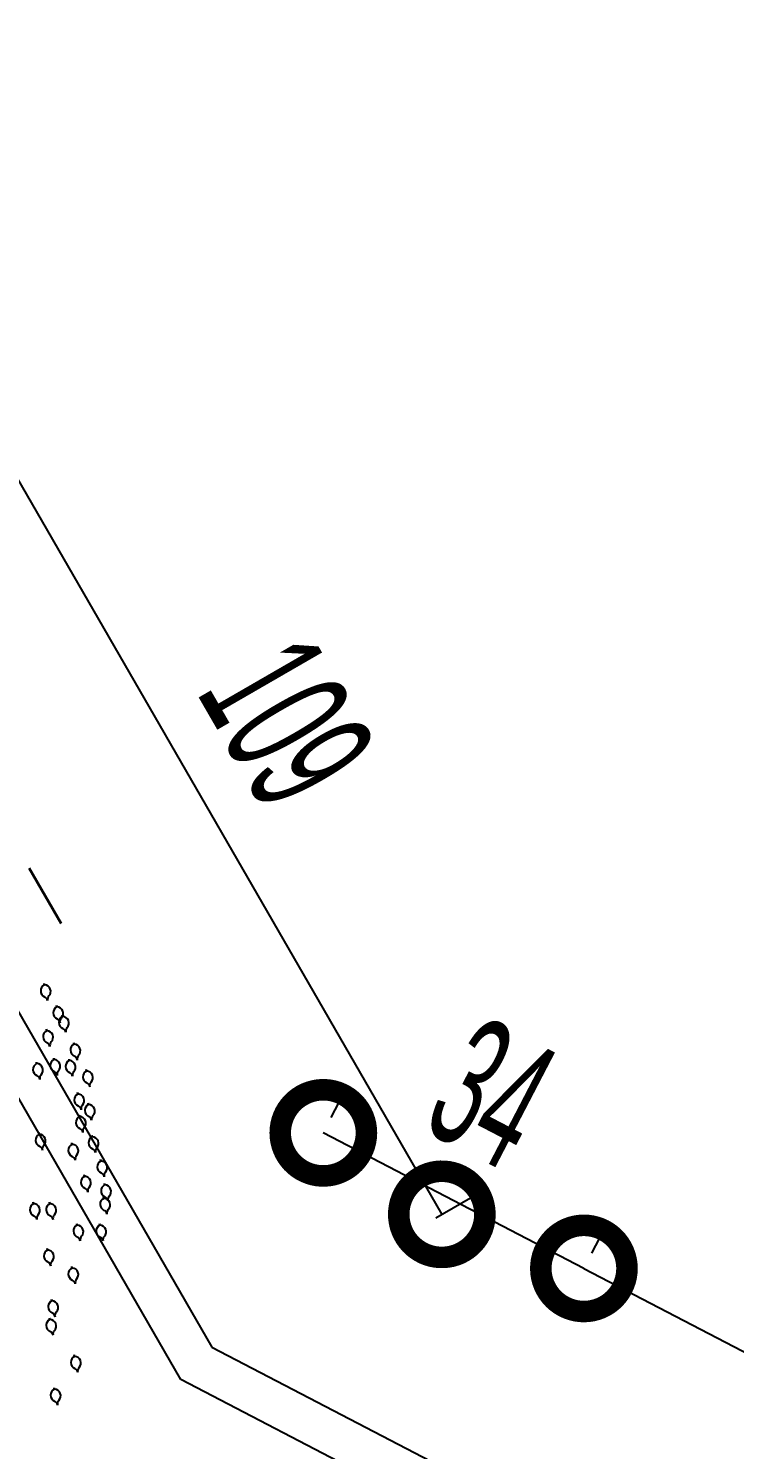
# Model space of a CAD drawing. Extents: x 3907.4 to 3911.57, y -3054.42 to -3053.7.
# Drawn here: x 3907.64998 to 3907.66636, y -3053.80023 to -3053.76726 of the extents above; entities that cross this region are included whole.
import ezdxf

# ---------------------------------------------------------------- set-up
doc = ezdxf.new("R2010")
doc.units = 0
doc.header["$LTSCALE"] = 2
doc.header["$MEASUREMENT"] = 0
doc.layers.get('0').update_dxf_attribs({"linetype": 'CONTINUOUS'})
for name, color, linetype in [('ARAZİ', 7, 'CONTINUOUS'), ('AĞAÇ', 9, 'CONTINUOUS'), ('OLÇÜ', 6, 'CONTINUOUS'), ('TEXT', 11, 'CONTINUOUS')]:
    doc.layers.add(name, color=color, linetype=linetype)
doc.styles.add('KAPı-PEN', font='simplex.shx', dxfattribs={"width": 0.7, "height": 10})
doc.styles.add('ÖLÇÜ', font='stylu.ttf', dxfattribs={"width": 0.5})

msp = doc.modelspace()

# ---------------------------------------------------------------- linework, layer by layer
at = {"color": 0, "linetype": 'ByBlock', "const_width": 0.002}
for points in [[(3907.657041550124, -3053.792997732076, 1), (3907.656597967064, -3053.792767006982, 1)], [(3907.659444436285, -3053.794555987492, 1), (3907.659694440071, -3053.794988998008, 1)], [(3907.662644224439, -3053.795911904596, 1), (3907.663087807499, -3053.796142629691, 1)], [(3907.663087807499, -3053.796142629691, 1), (3907.662644224439, -3053.795911904596, 1)]]:
    msp.add_lwpolyline(points, format="xyb", close=True, dxfattribs=at)
at = {"layer": 'ARAZİ', "color": 7}
for p, q in [((3907.636572074852, -3053.767261076288), (3907.654234502852, -3053.797852681288)), ((3907.654234502852, -3053.797852681288), (3907.806088762352, -3053.876846606288))]:
    msp.add_line(p, q, dxfattribs=at)
at = {"layer": 'ARAZİ'}
for p, q in [((3907.653514297642, -3053.798605244172), (3907.63617845828, -3053.768579295865)), ((3907.805318985035, -3053.877573381978), (3907.653514297642, -3053.798605244172))]:
    msp.add_line(p, q, dxfattribs=at)
at = {"layer": 'AĞAÇ'}
for p, q in [((3907.650345024244, -3053.78944930874), (3907.65034070385, -3053.789415266893)), ((3907.650353287166, -3053.789447676946), (3907.650349576915, -3053.789418442623)), ((3907.650633967235, -3053.78996014385), (3907.650629646841, -3053.789926102003)), ((3907.650642230156, -3053.789958512056), (3907.650638519905, -3053.789929277733)), ((3907.650767325636, -3053.790182246039), (3907.650763005242, -3053.790148204193)), ((3907.650775588557, -3053.790180614245), (3907.650771878306, -3053.790151379922)), ((3907.650400358419, -3053.790514671393), (3907.650396038025, -3053.790480629546)), ((3907.65040862134, -3053.790513039599), (3907.650404911089, -3053.790483805276)), ((3907.651034042437, -3053.790826342613), (3907.651029722043, -3053.790792300766)), ((3907.651042305358, -3053.790824710818), (3907.651038595107, -3053.790795476496)), ((3907.650165949852, -3053.79127594548), (3907.650161629458, -3053.791241903632)), ((3907.650174212773, -3053.791274313685), (3907.650170502523, -3053.791245079362)), ((3907.650567288034, -3053.791181706265), (3907.650562967641, -3053.791147664418)), ((3907.650575550956, -3053.791180074471), (3907.650571840705, -3053.791150840148)), ((3907.650922910541, -3053.791203916447), (3907.650918590148, -3053.791169874599)), ((3907.650931173463, -3053.791202284652), (3907.650927463212, -3053.791173050329)), ((3907.651322985428, -3053.791448228817), (3907.651318665034, -3053.79141418697)), ((3907.651331248349, -3053.791446597023), (3907.651327538098, -3053.7914173627)), ((3907.651122947826, -3053.791981274296), (3907.651118627433, -3053.791947232449)), ((3907.651131210748, -3053.791979642501), (3907.651127500497, -3053.791950408179)), ((3907.651367438438, -3053.792225586667), (3907.651363118045, -3053.79219154482)), ((3907.65137570136, -3053.792223954872), (3907.651371991109, -3053.79219472055)), ((3907.651162186815, -3053.792505695754), (3907.651157866421, -3053.792471653907)), ((3907.651170449736, -3053.79250406396), (3907.651166739486, -3053.792474829637)), ((3907.650224551915, -3053.792915612512), (3907.650220231521, -3053.792881570665)), ((3907.650232814836, -3053.792913980718), (3907.650229104585, -3053.792884746395)), ((3907.651455197445, -3053.79297417213), (3907.651450877051, -3053.792940130282)), ((3907.651463460366, -3053.792972540335), (3907.651459750115, -3053.792943306012)), ((3907.65098638031, -3053.793149850794), (3907.650982059917, -3053.793115808946)), ((3907.650994643232, -3053.793148218999), (3907.650990932981, -3053.793118984676)), ((3907.651656381429, -3053.793535989995), (3907.651652061035, -3053.793501948147)), ((3907.651664644351, -3053.7935343582), (3907.6516609341, -3053.793505123877)), ((3907.651278532733, -3053.79389135346), (3907.651274212339, -3053.793857311613)), ((3907.651286795654, -3053.793889721666), (3907.651283085404, -3053.793860487343)), ((3907.651745287135, -3053.794091245468), (3907.651740966741, -3053.794057203621)), ((3907.651753550056, -3053.794089613673), (3907.651749839806, -3053.794060379351)), ((3907.650094910097, -3053.794526387051), (3907.650090589703, -3053.794492345204)), ((3907.650103173018, -3053.794524755257), (3907.650099462768, -3053.794495520934)), ((3907.650471174774, -3053.794526387051), (3907.650466854381, -3053.794492345204)), ((3907.650479437696, -3053.794524755257), (3907.650475727445, -3053.794495520934)), ((3907.65172306063, -3053.794402188757), (3907.651718740236, -3053.79436814691)), ((3907.651731323551, -3053.794400556963), (3907.6517276133, -3053.79437132264)), ((3907.651103584436, -3053.795023756107), (3907.651099264042, -3053.79498971426)), ((3907.651111847357, -3053.795022124313), (3907.651108137107, -3053.79499288999)), ((3907.651631003949, -3053.795023756107), (3907.651626683555, -3053.79498971426)), ((3907.65163926687, -3053.795022124313), (3907.65163555662, -3053.79499288999)), ((3907.650417422723, -3053.795600646441), (3907.650413102329, -3053.795566604594)), ((3907.650425685644, -3053.795599014647), (3907.650421975393, -3053.795569780324)), ((3907.65098638031, -3053.796019268288), (3907.650982059917, -3053.79598522644)), ((3907.650994643232, -3053.796017636493), (3907.650990932981, -3053.79598840217)), ((3907.65051756286, -3053.796780542187), (3907.650513242466, -3053.79674650034)), ((3907.650525825782, -3053.796778910393), (3907.650522115531, -3053.79674967607)), ((3907.650471174774, -3053.797212035527), (3907.650466854381, -3053.79717799368)), ((3907.650479437696, -3053.797210403733), (3907.650475727445, -3053.79718116941)), ((3907.651044982373, -3053.798068852079), (3907.65104066198, -3053.798034810231)), ((3907.651053245295, -3053.798067220284), (3907.651049535044, -3053.798037985961)), ((3907.650576164923, -3053.798830126165), (3907.650571844529, -3053.798796084318)), ((3907.650584427844, -3053.79882849437), (3907.650580717594, -3053.798799260048))]:
    msp.add_line(p, q, dxfattribs=at)
at = {"layer": 'AĞAÇ', "color": 6}
for p, q in [((3907.657003203989, -3053.792529684574), (3907.657281208783, -3053.79199520341)), ((3907.662866015969, -3053.796027267143), (3907.656819758594, -3053.792882369529)), ((3907.66304932252, -3053.795674849124), (3907.663327466159, -3053.795140101025))]:
    msp.add_line(p, q, dxfattribs=at)
at = {"layer": 'AĞAÇ'}
for centre, radius, start, end in [((3907.650415116828, -3053.789586481232), 0.000154043055683673, 117.0661848723325, 245.5617558112027), ((3907.650300170645, -3053.789839429758), 0.0001237978734287271, 11.1712527772592, 65.56175581120272), ((3907.65034060166, -3053.789601196785), 0.000154043055683673, 316.7807498823022, 85.276320846058), ((3907.650543075067, -3053.789791460026), 0.0001237978734287271, 136.7807498823022, 191.1712527772592), ((3907.650704059819, -3053.790097316342), 0.000154043055683673, 117.0661848723325, 245.5617558112027), ((3907.65062954465, -3053.790112031895), 0.000154043055683673, 316.7807498823022, 85.276320846058), ((3907.650589113635, -3053.790350264868), 0.0001237978734287271, 11.1712527772592, 65.56175581120272), ((3907.65083741822, -3053.790319418532), 0.000154043055683673, 117.0661848723325, 245.5617558112027), ((3907.650832018058, -3053.790302295136), 0.0001237978734287271, 136.7807498823022, 191.1712527772592), ((3907.650762903051, -3053.790334134084), 0.000154043055683673, 316.7807498823022, 85.276320846058), ((3907.650470451003, -3053.790651843886), 0.000154043055683673, 117.0661848723325, 245.5617558112027), ((3907.650395935834, -3053.790666559438), 0.000154043055683673, 316.7807498823022, 85.276320846058), ((3907.650722472036, -3053.790572367057), 0.0001237978734287271, 11.1712527772592, 65.56175581120272), ((3907.650965376459, -3053.790524397325), 0.0001237978734287271, 136.7807498823022, 191.1712527772592), ((3907.650355504819, -3053.790904792411), 0.0001237978734287271, 11.1712527772592, 65.56175581120272), ((3907.650598409242, -3053.790856822679), 0.0001237978734287271, 136.7807498823022, 191.1712527772592), ((3907.651104135021, -3053.790963515105), 0.000154043055683673, 117.0661848723325, 245.5617558112027), ((3907.651029619852, -3053.790978230657), 0.000154043055683673, 316.7807498823022, 85.276320846058), ((3907.650236042436, -3053.791413117972), 0.000154043055683673, 117.0661848723325, 245.5617558112027), ((3907.650161527267, -3053.791427833524), 0.000154043055683673, 316.7807498823022, 85.276320846058), ((3907.650637380619, -3053.791318878757), 0.000154043055683673, 117.0661848723325, 245.5617558112027), ((3907.65056286545, -3053.791333594309), 0.000154043055683673, 316.7807498823022, 85.276320846058), ((3907.650993003126, -3053.791341088939), 0.000154043055683673, 117.0661848723325, 245.5617558112027), ((3907.650918487957, -3053.791355804491), 0.000154043055683673, 316.7807498823022, 85.276320846058), ((3907.650989188837, -3053.791216463631), 0.0001237978734287271, 11.1712527772592, 65.56175581120272), ((3907.65123209326, -3053.791168493899), 0.0001237978734287271, 136.7807498823022, 191.1712527772592), ((3907.650121096252, -3053.791666066498), 0.0001237978734287271, 11.1712527772592, 65.56175581120272), ((3907.650364000675, -3053.791618096765), 0.0001237978734287271, 136.7807498823022, 191.1712527772592), ((3907.650522434435, -3053.791571827283), 0.0001237978734287271, 11.1712527772592, 65.56175581120272), ((3907.650765338858, -3053.791523857551), 0.0001237978734287271, 136.7807498823022, 191.1712527772592), ((3907.650878056942, -3053.791594037465), 0.0001237978734287271, 11.1712527772592, 65.56175581120272), ((3907.651120961365, -3053.791546067732), 0.0001237978734287271, 136.7807498823022, 191.1712527772592), ((3907.651393078012, -3053.79158540131), 0.000154043055683673, 117.0661848723325, 245.5617558112027), ((3907.651318562843, -3053.791600116862), 0.000154043055683673, 316.7807498823022, 85.276320846058), ((3907.651521036251, -3053.791790380103), 0.0001237978734287271, 136.7807498823022, 191.1712527772592), ((3907.651193040411, -3053.792118446788), 0.000154043055683673, 117.0661848723325, 245.5617558112027), ((3907.651118525242, -3053.79213316234), 0.000154043055683673, 316.7807498823022, 85.276320846058), ((3907.651278131828, -3053.791838349835), 0.0001237978734287271, 11.1712527772592, 65.56175581120272), ((3907.651078094227, -3053.792371395314), 0.0001237978734287271, 11.1712527772592, 65.56175581120272), ((3907.65132099865, -3053.792323425582), 0.0001237978734287271, 136.7807498823022, 191.1712527772592), ((3907.651437531023, -3053.792362759159), 0.000154043055683673, 117.0661848723325, 245.5617558112027), ((3907.651363015854, -3053.792377474711), 0.000154043055683673, 316.7807498823022, 85.276320846058), ((3907.651232279399, -3053.792642868247), 0.000154043055683673, 117.0661848723325, 245.5617558112027), ((3907.65115776423, -3053.792657583799), 0.000154043055683673, 316.7807498823022, 85.276320846058), ((3907.651322584839, -3053.792615707685), 0.0001237978734287271, 11.1712527772592, 65.56175581120272), ((3907.651565489261, -3053.792567737953), 0.0001237978734287271, 136.7807498823022, 191.1712527772592), ((3907.650294644499, -3053.793052785005), 0.000154043055683673, 117.0661848723325, 245.5617558112027), ((3907.65022012933, -3053.793067500557), 0.000154043055683673, 316.7807498823022, 85.276320846058), ((3907.651117333215, -3053.792895816772), 0.0001237978734287271, 11.1712527772592, 65.56175581120272), ((3907.651360237638, -3053.79284784704), 0.0001237978734287271, 136.7807498823022, 191.1712527772592), ((3907.651525290029, -3053.793111344622), 0.000154043055683673, 117.0661848723325, 245.5617558112027), ((3907.65145077486, -3053.793126060174), 0.000154043055683673, 316.7807498823022, 85.276320846058), ((3907.650179698315, -3053.79330573353), 0.0001237978734287271, 11.1712527772592, 65.56175581120272), ((3907.650422602738, -3053.793257763798), 0.0001237978734287271, 136.7807498823022, 191.1712527772592), ((3907.651056472895, -3053.793287023286), 0.000154043055683673, 117.0661848723325, 245.5617558112027), ((3907.650981957726, -3053.793301738838), 0.000154043055683673, 316.7807498823022, 85.276320846058), ((3907.651410343845, -3053.793364293148), 0.0001237978734287271, 11.1712527772592, 65.56175581120272), ((3907.651653248268, -3053.793316323415), 0.0001237978734287271, 136.7807498823022, 191.1712527772592), ((3907.650941526711, -3053.793539971811), 0.0001237978734287271, 11.1712527772592, 65.56175581120272), ((3907.651184431134, -3053.793492002079), 0.0001237978734287271, 136.7807498823022, 191.1712527772592), ((3907.651726474014, -3053.793673162487), 0.000154043055683673, 117.0661848723325, 245.5617558112027), ((3907.651651958844, -3053.793687878039), 0.000154043055683673, 316.7807498823022, 85.276320846058), ((3907.651348625317, -3053.794028525952), 0.000154043055683673, 117.0661848723325, 245.5617558112027), ((3907.651274110148, -3053.794043241505), 0.000154043055683673, 316.7807498823022, 85.276320846058), ((3907.65161152783, -3053.793926111013), 0.0001237978734287271, 11.1712527772592, 65.56175581120272), ((3907.651854432253, -3053.79387814128), 0.0001237978734287271, 136.7807498823022, 191.1712527772592), ((3907.651233679133, -3053.794281474478), 0.0001237978734287271, 11.1712527772592, 65.56175581120272), ((3907.651476583556, -3053.794233504746), 0.0001237978734287271, 136.7807498823022, 191.1712527772592), ((3907.651815379719, -3053.79422841796), 0.000154043055683673, 117.0661848723325, 245.5617558112027), ((3907.65174086455, -3053.794243133512), 0.000154043055683673, 316.7807498823022, 85.276320846058), ((3907.651943337958, -3053.794433396754), 0.0001237978734287271, 136.7807498823022, 191.1712527772592), ((3907.650165002681, -3053.794663559543), 0.000154043055683673, 117.0661848723325, 245.5617558112027), ((3907.650090487512, -3053.794678275096), 0.000154043055683673, 316.7807498823022, 85.276320846058), ((3907.650541267359, -3053.794663559543), 0.000154043055683673, 117.0661848723325, 245.5617558112027), ((3907.65046675219, -3053.794678275096), 0.000154043055683673, 316.7807498823022, 85.276320846058), ((3907.651793153214, -3053.794539361249), 0.000154043055683673, 117.0661848723325, 245.5617558112027), ((3907.65167820703, -3053.794792309775), 0.0001237978734287271, 11.1712527772592, 65.56175581120272), ((3907.651718638045, -3053.794554076801), 0.000154043055683673, 316.7807498823022, 85.276320846058), ((3907.651700433535, -3053.794481366486), 0.0001237978734287271, 11.1712527772592, 65.56175581120272), ((3907.651921111453, -3053.794744340043), 0.0001237978734287271, 136.7807498823022, 191.1712527772592), ((3907.650050056497, -3053.794916508069), 0.0001237978734287271, 11.1712527772592, 65.56175581120272), ((3907.65029296092, -3053.794868538337), 0.0001237978734287271, 136.7807498823022, 191.1712527772592), ((3907.650426321175, -3053.794916508069), 0.0001237978734287271, 11.1712527772592, 65.56175581120272), ((3907.650669225598, -3053.794868538337), 0.0001237978734287271, 136.7807498823022, 191.1712527772592), ((3907.65117367702, -3053.7951609286), 0.000154043055683673, 117.0661848723325, 245.5617558112027), ((3907.651058730836, -3053.795413877125), 0.0001237978734287271, 11.1712527772592, 65.56175581120272), ((3907.651099161852, -3053.795175644152), 0.000154043055683673, 316.7807498823022, 85.276320846058), ((3907.651301635259, -3053.795365907393), 0.0001237978734287271, 136.7807498823022, 191.1712527772592), ((3907.651701096534, -3053.7951609286), 0.000154043055683673, 117.0661848723325, 245.5617558112027), ((3907.651586150349, -3053.795413877125), 0.0001237978734287271, 11.1712527772592, 65.56175581120272), ((3907.651626581364, -3053.795175644152), 0.000154043055683673, 316.7807498823022, 85.276320846058), ((3907.651829054772, -3053.795365907393), 0.0001237978734287271, 136.7807498823022, 191.1712527772592), ((3907.650487515307, -3053.795737818934), 0.000154043055683673, 117.0661848723325, 245.5617558112027), ((3907.650413000138, -3053.795752534486), 0.000154043055683673, 316.7807498823022, 85.276320846058), ((3907.650372569123, -3053.795990767459), 0.0001237978734287271, 11.1712527772592, 65.56175581120272), ((3907.650615473546, -3053.795942797727), 0.0001237978734287271, 136.7807498823022, 191.1712527772592), ((3907.651056472895, -3053.79615644078), 0.000154043055683673, 117.0661848723325, 245.5617558112027), ((3907.650941526711, -3053.796409389306), 0.0001237978734287271, 11.1712527772592, 65.56175581120272), ((3907.650981957726, -3053.796171156332), 0.000154043055683673, 316.7807498823022, 85.276320846058), ((3907.651184431134, -3053.796361419574), 0.0001237978734287271, 136.7807498823022, 191.1712527772592), ((3907.650587655445, -3053.796917714679), 0.000154043055683673, 117.0661848723325, 245.5617558112027), ((3907.650513140276, -3053.796932430232), 0.000154043055683673, 316.7807498823022, 85.276320846058), ((3907.650541267359, -3053.797349208019), 0.000154043055683673, 117.0661848723325, 245.5617558112027), ((3907.65046675219, -3053.797363923572), 0.000154043055683673, 316.7807498823022, 85.276320846058), ((3907.650472709261, -3053.797170663205), 0.0001237978734287271, 11.1712527772592, 65.56175581120272), ((3907.650715613684, -3053.797122693473), 0.0001237978734287271, 136.7807498823022, 191.1712527772592), ((3907.650426321175, -3053.797602156545), 0.0001237978734287271, 11.1712527772592, 65.56175581120272), ((3907.650669225598, -3053.797554186813), 0.0001237978734287271, 136.7807498823022, 191.1712527772592), ((3907.651115074957, -3053.798206024571), 0.000154043055683673, 117.0661848723325, 245.5617558112027), ((3907.651040559789, -3053.798220740123), 0.000154043055683673, 316.7807498823022, 85.276320846058), ((3907.651000128774, -3053.798458973097), 0.0001237978734287271, 11.1712527772592, 65.56175581120272), ((3907.651243033196, -3053.798411003364), 0.0001237978734287271, 136.7807498823022, 191.1712527772592), ((3907.650646257508, -3053.798967298657), 0.000154043055683673, 117.0661848723325, 245.5617558112027), ((3907.650571742339, -3053.798982014209), 0.000154043055683673, 316.7807498823022, 85.276320846058), ((3907.650531311323, -3053.799220247183), 0.0001237978734287271, 11.1712527772592, 65.56175581120272), ((3907.650774215746, -3053.799172277451), 0.0001237978734287271, 136.7807498823022, 191.1712527772592)]:
    msp.add_arc(centre, radius, start, end, dxfattribs=at)
at = {"layer": 'OLÇÜ', "color": 6}
for p, q in [((3907.648692664741, -3053.775933748911), (3907.659569438178, -3053.79477249275)), ((3907.659430629046, -3053.794852635858), (3907.66043545921, -3053.794272485179)), ((3907.66304932252, -3053.795674849124), (3907.663327466159, -3053.795140101025)), ((3907.662866015969, -3053.796027267143), (3907.706957255678, -3053.818960864901))]:
    msp.add_line(p, q, dxfattribs=at)

# ---------------------------------------------------------------- texts
at = {"layer": 'AĞAÇ', "color": 62, "style": 'ÖLÇÜ', "width": 0.5}
msp.add_text('34', height=0.003, rotation=332.51927469146, dxfattribs=at).set_placement((3907.659054891637, -3053.792766759588))
at = {"layer": 'OLÇÜ', "color": 62, "style": 'ÖLÇÜ', "width": 0.5}
msp.add_text('109', height=0.003, rotation=300.0005009786644, dxfattribs=at).set_placement((3907.653851301984, -3053.782649004595))
at = {"layer": 'TEXT', "color": 2, "style": 'KAPı-PEN', "width": 0.7}
msp.add_text('--- 7.06 ---', height=0.00275, rotation=300.0000000217934, dxfattribs=at).set_placement((3907.639241354723, -3053.770470985232))

doc.saveas('drawing.dxf')
